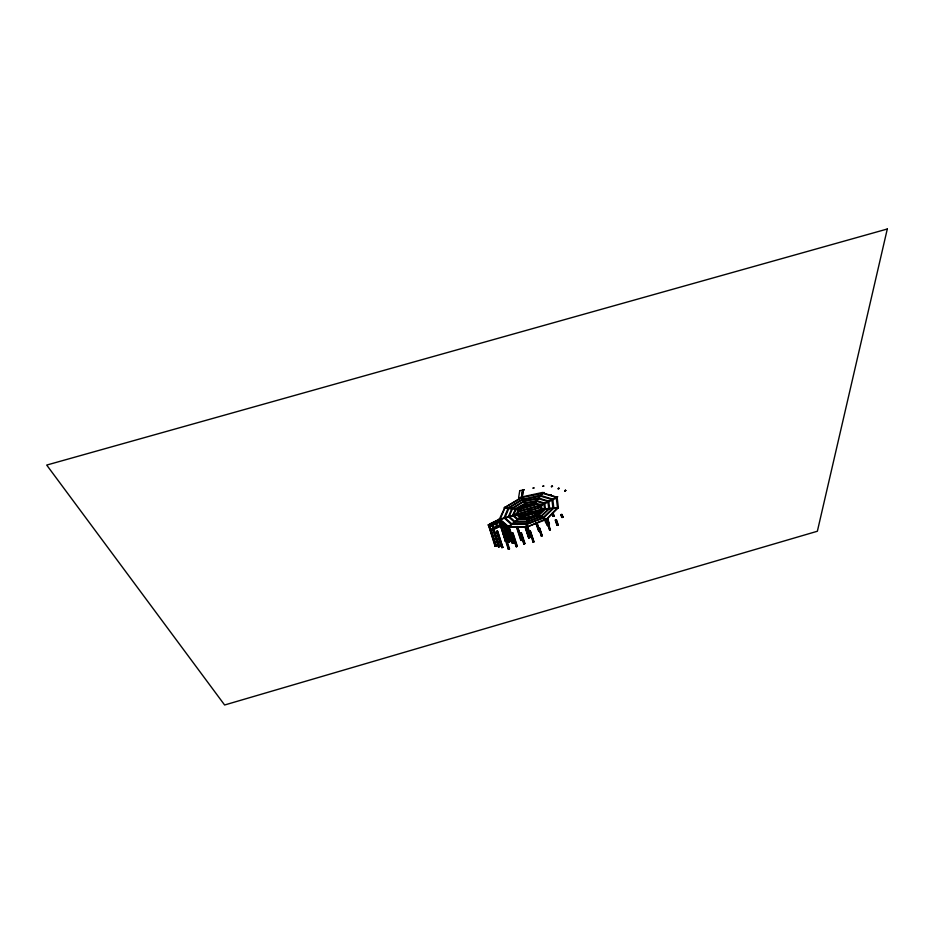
<?xml version="1.0" encoding="UTF-8"?>
<svg xmlns="http://www.w3.org/2000/svg" width="934" height="934" viewBox="0 0 934 934"><rect width="100%" height="100%" fill="white"/><g stroke="black" fill="none" stroke-linecap="round" stroke-linejoin="round"><path stroke-width="1.4" d="M518.895 518.603L519.397 517.541M530.675 536.91L526.998 526.064L526.893 526.659L530.407 537.47L531.248 537.143L527.523 526.146M522.97 496.736L522.083 496.911L542.537 492.452L541.557 493.129M526.519 526.729L526.356 525.912M527.255 517.868L527.617 518.779M557.119 497.285L558.38 507.711L546.542 519.351L526.998 526.974L526.134 527.15L526.122 526.332L529.309 537.715L528.527 537.727L525.025 527.103M531.843 495.008L532.73 494.845M526.974 526.192L526.029 526.834M527.126 526.274L527.22 525.737M528.866 517.553L528.492 518.615M554.703 498.336L555.578 497.308M519.024 508.703L517.891 509.112M517.389 509.625L518.078 509.637M555.893 508.435L556.757 508.551L557.201 507.489M516.117 513.945L515.019 514.809M516.222 514.576L515.101 515.253M540.751 507.034L499.305 519.351L504.827 507.442L522.223 496.958L526.846 505.282L535.089 503.823L540.272 505.352L541.148 509.45C536.781 516.012 528.107 518.685 520.565 517.331L517.273 513.805M500.239 519.082L505.002 507.711M503.998 517.996L508.143 508.131M511.692 523.705L504.909 517.833L508.913 508.224M514.12 521.849L508.376 516.841L511.797 508.598M543.401 509.228L542.117 509.018M543.156 509.731L542.082 510.046M556.15 507.933L557.213 507.617M522.106 496.619L522.456 497.39L541.883 493.619L542.175 492.732M534.33 502.831L535.322 502.434M541.323 493.397L541.23 494.471M542.969 492.732L534.972 503.496M541.019 504.617L535.497 503.274L536.116 502.434M542.817 493.421L542.035 494.483M503.216 533.244L508.341 549.32L509.497 548.818L504.372 532.742M507.501 526.157L513.011 543.086L514.179 542.596L509.007 526.379M489.451 524.079L499.141 519.351L509.042 548.83M508.283 526.963L513.723 542.596M508.796 549.309L504.033 532.742M513.466 543.086L508.645 526.461M508.341 549.32L509.497 548.818M513.011 543.086L514.179 542.596M511.82 533.291L516.105 546.612L517.261 546.11L512.964 532.8M516.455 527.033L520.81 540.401L521.966 539.899L517.611 526.531M521.149 540.389L521.627 539.899L517.273 526.543L521.592 540.389L520.81 540.401M516.105 546.612L517.261 546.11M520.355 533.337L523.811 543.927L524.955 543.436L521.487 532.835M528.527 537.727L529.683 537.225M524.511 543.436L524.137 543.927L520.682 533.326M529.239 537.237L528.866 537.727L525.363 527.103M524.616 543.436L524.254 543.927L520.717 532.847M523.811 543.927L524.955 543.436M506.8 507.699L505.668 507.232M506.298 508.201L505.224 508.318M536.466 513.852L546.542 519.351L557.131 507.979M551.609 514.05L552.461 513.233M551.889 513.572L552.928 516.315L554.142 515.918L553.232 513.28M552.928 516.315L554.142 515.918M549.414 523.869L548.2 524.278L549.414 523.869L547.616 518.592M560.832 514.809L561.754 517.436L562.957 517.039L562.046 514.412M561.754 517.436L562.957 517.039M555.205 520.086L557.014 525.34L558.217 524.943L556.407 519.689M557.014 525.34L558.217 524.943M543.343 493.047L544.067 492.58M551.562 486.742L552.298 486.264M543.693 493.152L544.335 492.662L543.716 492.463L543.074 492.965L557.073 497.238L557.715 496.748L556.466 497.051M507.746 526.718L508.4 526.216L513.805 543.086M489.031 525.562L488.307 524.966L499.235 519.678L507.851 527.033L520.565 517.331M549.811 495.02L551.072 494.716L550.43 495.207M550.079 495.102L550.803 494.635M558.275 488.832L559.011 488.365M509.404 526.496L510.116 525.947M520.495 518.312L519.514 518.779M556.734 497.133L557.376 496.643M564.918 490.91L565.572 490.42M556.816 497.157L557.458 496.666M565.012 490.934L565.654 490.443M530.162 510.256L530.629 511.657L529.601 512.299L528.714 510.338M528.877 511.949L530.629 511.657M529.403 511.855L530.115 511.412M529.391 512.194L530.103 511.75L529.648 509.999M521.242 496.958L521.604 497.717L505.504 507.209M524.826 503.519L515.953 508.551M525.644 504.85L518.954 508.937M536.058 514.797L528.516 517.529M537.891 514.856L537.097 514.179L541.685 509.544M537.167 515.288L536.291 515.183M545.258 518.685L546.437 519.035L545.83 519.783L535.742 514.284M542.549 493.304L557.224 497.612L540.634 505.691M488.727 525.317L499.62 519.993M499.76 520.121L488.961 525.76M488.739 525.573L493.864 523.203M496.293 522.024L499.923 520.25M490.175 525.165L493.806 523.39M496.234 522.211L499.48 520.121M488.692 526.169L499.76 520.985L488.856 526.309L488.237 524.663M489.603 526.052L500.391 520.413M490.093 526.461L501.254 521.16M492.883 529.66L503.893 524.523L492.883 529.66L492.51 528.469L503.356 523.192M518.393 511.353L540.307 505.387L556.769 496.946M492.51 528.469L503.508 523.332M490.665 524.768L494.716 528.27L491.879 525.328M494.541 523.764L498.336 526.507L495.499 523.565M498.172 521.989L501.955 524.756L499.994 522.526M494.985 545.9L496.176 545.83L494.985 545.9L488.482 525.106L500.309 519.514L508.505 526.543M495.148 546.028L496.012 545.689L489.533 525.188M506.216 540.763L505.364 541.101L498.849 520.647M506.38 540.891L505.201 540.961L506.38 540.891L499.515 519.666M499.515 546.577L498.347 546.659L499.515 546.577L493.759 528.796M508.493 541.755L509.66 541.685L508.493 541.755L502.422 522.795M499.351 546.448L498.511 546.787L492.673 528.609M508.645 541.895L509.497 541.557L503.811 523.904M501.651 547.394L502.819 547.324L501.651 547.394L496.549 531.248M511.727 542.537L512.894 542.467L511.727 542.537L506.543 526.402M511.89 542.677L512.731 542.339M522.83 498.044L522.398 497.145M521.954 498.382L521.324 498.055M525.387 504.535L525.597 504.769M526.251 504.208L526.449 504.442M545.211 519.199L526.998 526.974L528.609 517.016M547.009 525.305C548.491 525.13 544.674 523.25 545.012 519.654M539.338 530.687C538.836 533.349 538.556 524.278 536.665 522.748M526.683 526.472L530.185 537.097L531.248 537.143M549.39 529.718C551.749 531.516 545.129 521.756 545.841 519.327M542.199 535.812L541.16 535.754L542.199 535.812L539.548 527.908M533.956 541.848L532.905 541.802L533.956 541.848L530.454 531.283M541.136 509.38L518.744 515.498M540.926 509.906L519.141 515.837M540.809 507.477L499.386 519.783L499.2 519.024L500.134 518.755L500.309 519.514M499.246 519.269L500.075 518.767M500.285 518.51L501.663 518.674M500.437 519.327L501.745 519.106M526.613 504.85L534.587 502.947M523.425 499.13L540.074 495.545M557.388 507.489L558.275 507.384M558.38 507.711L541.031 509.065M526.227 526.659L507.851 527.033M543.086 493.07L542.28 493.059L534.178 503.496M504.22 507.629L505.107 508.038M549.192 524.079L548.491 523.997L549.122 524.149L547.394 518.802M504.325 507.956L519.327 509.871L526.846 505.282L526.496 504.523M553.22 516.035L553.92 516.128M509.497 525.784L508.271 526.04M541.031 504.383L541.697 505.014M494.716 528.27L491.015 524.604M495.16 523.729L497.997 526.683M498.336 526.507L494.635 522.83M498.791 521.954L500.507 523.425M498.511 521.826L501.955 524.756M502.457 522.176L504.582 524.009M542.432 504.302L541.498 504.757M521.604 497.717L525.877 505.282M530.769 537.33L526.963 526.169M538.976 530.827L536.525 523.262M538.86 530.874L536.198 522.923M549.869 529.531L547.966 524.324M556.255 497.705L557.493 507.804M561.824 514.622L562.735 517.249L561.054 514.599L562.665 517.319L561.743 514.692M561.357 514.319L562.443 517.529M558.018 507.886L540.821 509.579M552.788 499.398L553.804 507.839M552.438 499.06L540.879 495.557M551.936 499.807L552.916 507.921M551.585 499.468L540.459 496.117M553.558 508.341L543.868 517.693M552.671 508.423L543.354 517.436M556.185 519.899L557.995 525.153L557.306 525.071L555.496 519.806L557.236 525.141L557.925 525.223L556.115 519.969M555.718 519.608L557.703 525.433M548.748 501.36L549.612 508.259M553.01 513.49L553.85 516.198L552.321 513.396M548.386 501.021L538.93 498.184M552.543 513.186L553.629 516.409M547.884 501.78L548.725 508.353M547.534 501.441L538.509 498.744M549.367 508.761L541.44 516.444M548.48 508.855L540.926 516.175M544.709 503.333L545.409 508.691M544.347 502.994L536.98 500.799M543.845 503.741L544.51 508.773M543.495 503.414L536.571 501.348M545.164 509.193L539.011 515.171M544.277 509.275L538.486 514.903M539.665 496.106L523.67 499.573L523.32 498.803M546.915 518.498L548.9 524.359M546.694 518.709L550.43 529.776M546.402 518.989L550.068 529.905M541.37 504.955L541.93 509.042M547.814 524.838L549.601 530.092M538.124 498.172L524.453 500.846M545.363 519.514L547.487 525.13M540.517 505.364L518.148 511.89M537.715 498.733L524.686 501.266M543.144 518.136L527.336 524.172M542.631 517.868L527.418 523.682M536.186 500.787L525.573 502.866M537.377 504.208L519.351 509.404M535.777 501.348L525.819 503.298M536.571 503.975L520.366 508.645M540.728 516.876L527.745 521.837M540.202 516.607L527.838 521.335M538.463 511.902L520.46 517.016M537.797 512.556L521.767 517.191M538.288 515.603L528.165 519.479M537.762 515.334L528.259 518.977M539.338 527.535L541.989 535.439M539.187 528.037L541.72 535.988L538.86 527.71M536.887 523.122L541.358 536.128M535.824 523.063L538.708 531.388M529.847 510.443L530.325 511.855L529.426 509.894M528.936 510.454L529.601 512.299M524.721 503.192L525.06 503.951L516.736 508.656M523.834 501.605L513.081 508.189M523.589 501.173L512.311 508.084M522.701 499.573L509.427 507.711M522.456 499.141L508.645 507.617M527.733 517.191L526.134 527.15L508.47 527.208L521.067 517.179M527.652 517.693L520.413 517.693M527.395 519.152L518.498 519.141M527.301 519.654L517.845 519.654M526.974 521.511L515.393 521.511M530.243 530.909L533.746 541.475M530.103 531.411L533.594 541.989L529.765 531.084M526.893 522.001L514.739 522.013M529.415 531.224L533.116 542.164M526.566 523.846L512.311 523.869M526.472 524.348L511.645 524.371M525.737 526.601L528.971 537.727L525.398 526.601M519.724 509.042L504.722 507.115M525.807 527.091L529.309 537.715M519.222 509.544L517.448 514.576M518.452 509.45L516.339 514.074M519.794 517.518L516.409 514.517M516.222 509.158L513.642 514.856M515.451 509.065L512.696 515.124M516.689 513.98L516.806 514.295M517.88 518.977L513.712 515.299M517.226 519.479L512.778 515.568M521.055 532.847L524.581 543.915M512.579 508.691L509.228 516.128M516.829 526.543L521.172 539.899M516.794 527.033L521.254 540.389M514.786 521.347L509.31 516.56M511.038 524.207L503.893 517.669M512.509 532.8L516.922 546.121L516.444 546.6L512.147 533.291M513.023 534.622L516.899 546.6M512.182 532.8L516.56 546.6M508.189 526.461L513.385 542.596M507.711 526.332L512.894 542.467M507.337 526.017L512.521 542.164M506.707 526.531L512.101 542.852M504.021 524.091L509.66 541.685M503.216 522.41L509.287 541.37M503.017 524.289L508.867 542.07M500.928 521.114L489.241 526.624L500.309 521.452L499.947 520.04M501.371 524.161L501.616 524.92M503.916 532.742L509.135 549.309M503.578 532.754L508.703 548.83M499.211 519.654L499.597 520.845M499.071 520.833L505.574 541.288M497.717 531.189L502.819 547.324M497.343 530.874L502.655 547.196L501.815 547.534L496.713 531.388M496.935 531.563L502.025 547.709M494.144 527.675L494.378 528.434M493.164 527.301L499.141 546.273M493.024 529.228L498.721 546.962M496.176 545.83L489.369 525.048L495.791 545.514M488.622 524.99L495.37 546.215M519.748 490.677L518.627 497.577C525.994 499.398 522.748 479.691 521.662 496.876L522.842 490.081L519.748 490.677M523.227 490.011L524.126 489.836L523.227 490.011M533.069 488.108L533.968 487.933L533.069 488.108M542.852 486.217L543.751 486.042L542.852 486.217M887.3 229.005L817.367 531.248L224.615 704.995L46.7 465.074L887.3 229.005M551.947 486.159L551.293 486.661L552.566 486.345L551.947 486.159M558.66 488.26L558.018 488.751L559.279 488.447L558.66 488.26M565.303 490.338L564.661 490.829L565.911 490.525L565.303 490.338"/></g></svg>
